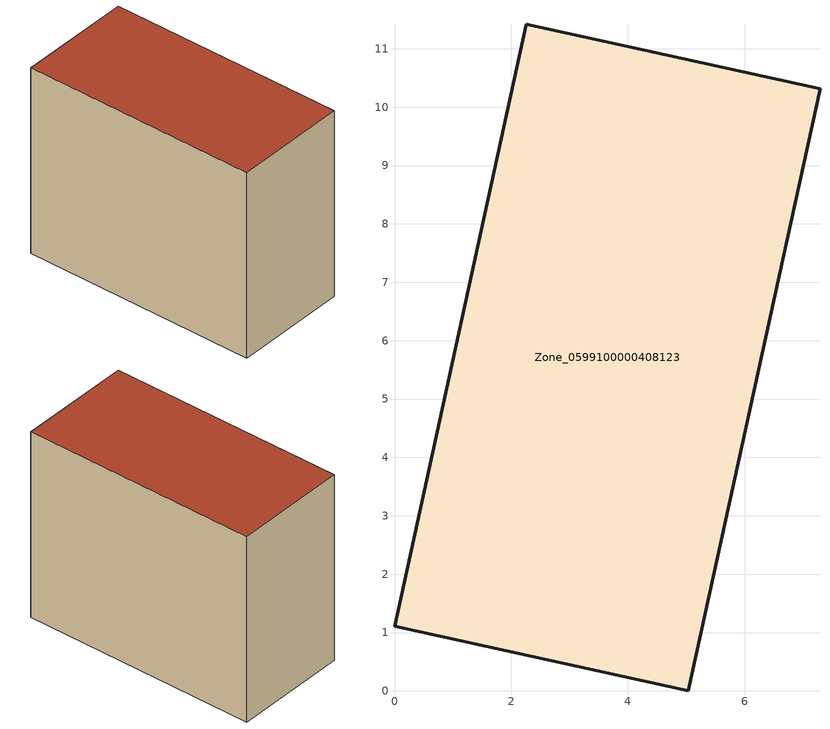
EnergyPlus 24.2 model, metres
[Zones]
Zone_0599100000408123
 floor ground (C_G): 0,1.11 2.26,11.42 7.29,10.32 5.03,0 z0
 wall outside (C_F): 2.26,11.42 0,1.11 5.03,0 7.29,10.32 2.26,11.42 z0:8.63
 roof outside (C_R): 5.03,0 7.29,10.32 2.26,11.42 0,1.11 z8.63
[BUILDING]
Pand.0599100000408123: North Axis=0; Terrain=City; Loads Convergence Tolerance Value=0.04; Temperature Convergence Tolerance Value=0.4; Solar Distribution=FullExterior; Maximum Number of Warmup Days=25; Minimum Number of Warmup Days=1
[Site:Location]
Rotterdam.The.Hague.AP_ZH_NLD Design_Conditions: Latitude=51.96; Longitude=4.45; Time Zone=1; Elevation=-4.5
[SITE:GROUNDTEMPERATURE:BUILDINGSURFACE]
18, 18, 18, 18, 18, 18, 18, 18, 18, 18, 18, 18
[MATERIAL] Thermal Absorptance=0.9; Solar Absorptance=0.7; Visible Absorptance=0.7
Name | Roughness | Thickness | Conductivity | Density | Specific Heat
G.TC.1992-2005 | MediumSmooth | 0.15 | 0.06 | 540 | 1210
F.TC.1992-2005 | Rough | 0.3 | 0.12 | 1920 | 840
R.TC.1992-2005 | MediumRough | 0.2 | 0.08 | 1500 | 1000
[CONSTRUCTION]
C_G: G.TC.1992-2005
C_F: F.TC.1992-2005
C_R: R.TC.1992-2005
[ZONE]
Zone_0599100000408123: Type=1; Multiplier=1; Ceiling Height=Autocalculate; Volume=Autocalculate; Floor Area=autocalculate; Part of Total Floor Area=Yes
[ZONEINFILTRATION:DESIGNFLOWRATE]
Infil_Zone_0599100000408123: Zone or ZoneList or Space or SpaceList=Zone_0599100000408123; Schedule=AlwaysOn; Design Flow Rate Calculation Method=Flow/Area; Flow Rate per Floor Area=0.0015; Constant Term Coefficient=1; Temperature Term Coefficient=0; Velocity Term Coefficient=0; Velocity Squared Term Coefficient=0
[HVACTEMPLATE:ZONE:IDEALLOADSAIRSYSTEM]
Zone_0599100000408123: Maximum Heating Supply Air Temperature=50; Minimum Cooling Supply Air Temperature=13; Maximum Heating Supply Air Humidity Ratio=0.0156; Minimum Cooling Supply Air Humidity Ratio=0.0077; Heating Limit=NoLimit; Cooling Limit=NoLimit; Dehumidification Control Type=ConstantSensibleHeatRatio; Cooling Sensible Heat Ratio=0.7; Dehumidification Setpoint=60; Humidification Control Type=None; Humidification Setpoint=30; Outdoor Air Method=None; Outdoor Air Flow Rate per Person=0.00944; Outdoor Air Flow Rate per Zone Floor Area=0; Outdoor Air Flow Rate per Zone=0; Demand Controlled Ventilation Type=None; Outdoor Air Economizer Type=NoEconomizer; Heat Recovery Type=None; Sensible Heat Recovery Effectiveness=0.7; Latent Heat Recovery Effectiveness=0.65
[ZONECONTROL:THERMOSTAT]
ThermostatControl_Zone_0599100000408123: Zone or ZoneList=Zone_0599100000408123; Control Type Schedule=DualSetpointControlType; Control 1=Thermostat_Zone_0599100000408123; Temperature Difference Between Cutout And Setpoint=0
[THERMOSTATSETPOINT:DUALSETPOINT]
Thermostat_Zone_0599100000408123: Heating Setpoint Temperature Schedule=HeatingSetpoint_Zone_0599100000408123; Cooling Setpoint Temperature Schedule=CoolingSetpoint_Zone_0599100000408123
[SCHEDULE:COMPACT]
HeatingSetpoint_Zone_0599100000408123: Through: 12/31, For: AllDays, Until: 24:00, 21
CoolingSetpoint_Zone_0599100000408123: Through: 12/31, For: AllDays, Until: 24:00, 24
DualSetpointControlType: Through: 12/31, For: AllDays, Until: 24:00, 4
AlwaysOn: Through: 12/31, For: AllDays, Until: 24:00, 1
